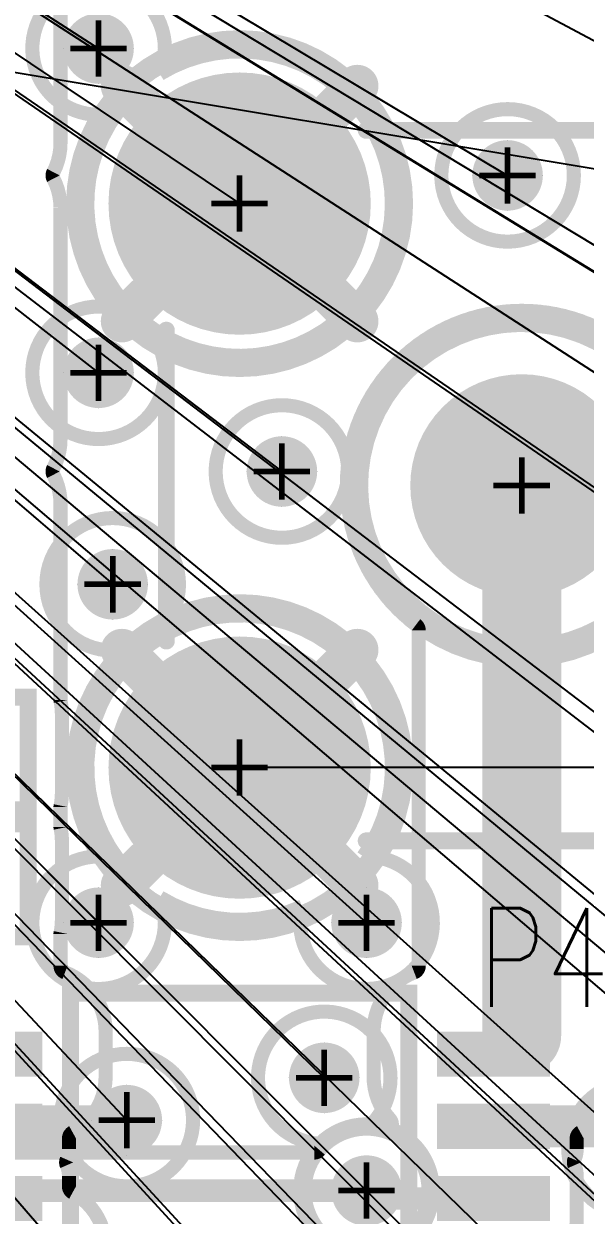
# Model space of a CAD drawing. Extents: x -1.33 to 3.2, y -3.63 to 2.02.
# Drawn here: x 1.1285 to 1.3275, y 0.6763 to 1.0987 of the extents above; entities that cross this region are included whole.
import ezdxf
from ezdxf.enums import TextEntityAlignment as Align

# ---------------------------------------------------------------- set-up
doc = ezdxf.new("R2010")
doc.units = 0
for name, pattern in [('SIG_0', [2, 1, 1]), ('SIG_37', [2, 1, 1]), ('SIG_52', [2, 1, 1]), ('SIG_70', [2, 1, 1])]:
    doc.linetypes.add(name, pattern=pattern)
for name, color, linetype in [('ATTRIBUTE_123', 255, 'CONTINUOUS'), ('DRIL_NPLTE_THRU_01', 16, 'CONTINUOUS'), ('DRIL_NPLTE_THRU_02', 106, 'CONTINUOUS'), ('DRIL_NPLTE_THRU_03', 255, 'CONTINUOUS'), ('DRIL_NPLTE_THRU_04', 176, 'CONTINUOUS'), ('DRIL_PLTE_THRU_01', 16, 'CONTINUOUS'), ('DRIL_PLTE_THRU_02', 106, 'CONTINUOUS'), ('DRIL_PLTE_THRU_03', 255, 'CONTINUOUS'), ('DRIL_PLTE_THRU_04', 176, 'CONTINUOUS'), ('DRIL_SYMBOL', 254, 'CONTINUOUS'), ('LINK_00', 254, 'CONTINUOUS'), ('PADS_BOT', 5, 'CONTINUOUS'), ('PADS_INNER', 1, 'CONTINUOUS'), ('PADS_TOP', 1, 'CONTINUOUS'), ('PART_NAME_123', 255, 'CONTINUOUS'), ('PART_TOP_2DLINE_123', 255, 'CONTINUOUS'), ('POUR_PADTHERM_01', 1, 'CONTINUOUS'), ('POUR_PADTHERM_02', 112, 'CONTINUOUS'), ('POUR_PADTHERM_04', 5, 'CONTINUOUS'), ('POUR_VIATHERM_01', 1, 'CONTINUOUS'), ('POUR_VIATHERM_02', 112, 'CONTINUOUS'), ('POUR_VIATHERM_04', 5, 'CONTINUOUS'), ('POUR_VOID_01', 1, 'CONTINUOUS'), ('POUR_VOID_02', 112, 'CONTINUOUS'), ('POUR_VOID_03', 222, 'CONTINUOUS'), ('POUR_VOID_04', 5, 'CONTINUOUS'), ('TRACE_01', 1, 'CONTINUOUS'), ('TRACE_04', 5, 'CONTINUOUS'), ('VIAPTS', 34, 'CONTINUOUS')]:
    doc.layers.add(name, color=color, linetype=linetype)
doc.styles.add('W0$005', font='simplex', dxfattribs={"width": 0.75})

# ---------------------------------------------------------------- blocks, each defined once
blk = doc.blocks.new('POUR_VOID_731')
at = {"layer": 'POUR_VOID_01', "const_width": 0.005}
blk.add_lwpolyline([(-15.791, -17.065, 1), (-15.679, -17.065, 1)], format="xyb", close=True, dxfattribs=at)
blk = doc.blocks.new('POUR_VOID_730')
at = {"layer": 'POUR_VOID_01', "const_width": 0.005}
blk.add_lwpolyline([(-15.7985, -16.79397), (-15.7985, -16.8155), (-15.7985, -16.8295), (-15.7985, -16.8435, -0.12007), (-15.80102, -16.85385, 0.243655), (-15.80102, -16.85615, -0.12007), (-15.7985, -16.8665), (-15.7985, -16.8805), (-15.7985, -16.8945), (-15.7985, -16.9205), (-15.7985, -16.9345), (-15.7985, -16.9485, -0.12007), (-15.80102, -16.95885, 0.243655), (-15.80102, -16.96115, -0.12007), (-15.7985, -16.9715), (-15.7985, -16.9855), (-15.7985, -16.9995), (-15.7985, -17.04103, 0.050124), (-15.79845, -17.04152, -0.050126), (-15.798, -17.046), (-15.798, -17.074, -0.050126), (-15.79845, -17.07848, 0.050124), (-15.7985, -17.07897), (-15.7985, -17.08603, 0.050124), (-15.79845, -17.08652, -0.050126), (-15.798, -17.091), (-15.798, -17.119, -0.050126), (-15.79845, -17.12348, 0.050124), (-15.7985, -17.12397), (-15.7985, -17.13528, 0.310029), (-15.7969, -17.13761, -0.310027), (-15.7825, -17.1586), (-15.7825, -17.1746, -0.274105), (-15.7942, -17.19434, 0.274107), (-15.7955, -17.19653), (-15.7955, -17.2002, -0.103242), (-15.79629, -17.204, 0.208707), (-15.79629, -17.206, -0.103242), (-15.7955, -17.2098), (-15.7955, -17.21347, 0.274107), (-15.7942, -17.21566, -0.274105), (-15.7825, -17.2354)], format="xyb", dxfattribs=at)
blk = doc.blocks.new('POUR_VOID_686')
at = {"layer": 'POUR_VOID_01', "const_width": 0.005}
blk.add_lwpolyline([(-15.791, -16.865, 1), (-15.679, -16.865, 1)], format="xyb", close=True, dxfattribs=at)
blk = doc.blocks.new('POUR_VOID_682')
at = {"layer": 'POUR_VOID_01', "const_width": 0.005}
for points in [[(-15.60266, -17.17726, -0.242484), (-15.6142, -17.19434, 0.274107), (-15.6155, -17.19653), (-15.6155, -17.2002, -0.103242), (-15.61629, -17.204, 0.208707), (-15.61629, -17.206, -0.103242), (-15.6155, -17.2098), (-15.6155, -17.2258, -0.103242), (-15.61629, -17.2296, 0.208707)], [(-15.67833, -17.23365, -1.529916), (-15.6842, -17.19378, 0.749377), (-15.68169, -17.18969, -0.185853), (-15.6875, -17.1746), (-15.6875, -17.1586, -0.310027), (-15.6731, -17.13761, 0.310029), (-15.6715, -17.13528), (-15.6715, -17.01637, 0.234531), (-15.67249, -17.01438, -2.97111), (-15.59751, -17.01438, 0.234531)]]:
    blk.add_lwpolyline(points, format="xyb", dxfattribs=at)
blk = doc.blocks.new('POUR_OUTLINE_677')
for name in ['POUR_VOID_730', 'POUR_VOID_686', 'POUR_VOID_682', 'POUR_VOID_731']:
    blk.add_blockref(name, (0, 0))
blk = doc.blocks.new('POUR_PADTHERM_737')
at = {"layer": 'POUR_PADTHERM_01', "const_width": 0.0075}
for points in [[(-15.77725, -17.02805), (-15.77053, -17.03477, 1), (-15.76523, -17.02947), (-15.77195, -17.02275, 1), (-15.77725, -17.02805)], [(-15.69805, -17.02275), (-15.70477, -17.02947, 1), (-15.69947, -17.03477), (-15.69275, -17.02805, 1), (-15.69805, -17.02275)], [(-15.77195, -17.10725), (-15.76523, -17.10053, 1), (-15.77053, -17.09523), (-15.77725, -17.10195, 1), (-15.77195, -17.10725)], [(-15.69275, -17.10195), (-15.69947, -17.09523, 1), (-15.70477, -17.10053), (-15.69805, -17.10725, 1), (-15.69275, -17.10195)]]:
    blk.add_lwpolyline(points, format="xyb", dxfattribs=at)
blk = doc.blocks.new('POUR_VIATHERM_1148')
at = {"layer": 'POUR_VIATHERM_01'}
for points in [[(-15.785, -16.7975), (-15.785, -16.7975)], [(-15.7975, -16.81), (-15.7975, -16.81)], [(-15.7725, -16.81), (-15.7725, -16.81)], [(-15.785, -16.8225), (-15.785, -16.8225)]]:
    blk.add_lwpolyline(points, dxfattribs=at)
blk = doc.blocks.new('POUR_VIATHERM_1231')
at = {"layer": 'POUR_VIATHERM_01'}
for points in [[(-15.64, -16.8425), (-15.64, -16.8425)], [(-15.6525, -16.855), (-15.6525, -16.855)], [(-15.6275, -16.855), (-15.6275, -16.855)], [(-15.64, -16.8675), (-15.64, -16.8675)]]:
    blk.add_lwpolyline(points, dxfattribs=at)
blk = doc.blocks.new('POUR_VIATHERM_1236')
at = {"layer": 'POUR_VIATHERM_01'}
for points in [[(-15.72, -16.9475), (-15.72, -16.9475)], [(-15.7325, -16.96), (-15.7325, -16.96)], [(-15.7075, -16.96), (-15.7075, -16.96)], [(-15.72, -16.9725), (-15.72, -16.9725)]]:
    blk.add_lwpolyline(points, dxfattribs=at)
blk = doc.blocks.new('POUR_VIATHERM_1247')
at = {"layer": 'POUR_VIATHERM_01'}
for points in [[(-15.775, -17.1775), (-15.775, -17.1775)], [(-15.7875, -17.19), (-15.7875, -17.19)], [(-15.7625, -17.19), (-15.7625, -17.19)], [(-15.775, -17.2025), (-15.775, -17.2025)]]:
    blk.add_lwpolyline(points, dxfattribs=at)
blk = doc.blocks.new('POUR_VIATHERM_1331')
at = {"layer": 'POUR_VIATHERM_01'}
for points in [[(-15.69, -17.1075), (-15.69, -17.1075)], [(-15.7025, -17.12), (-15.7025, -17.12)], [(-15.6775, -17.12), (-15.6775, -17.12)], [(-15.69, -17.1325), (-15.69, -17.1325)]]:
    blk.add_lwpolyline(points, dxfattribs=at)
blk = doc.blocks.new('POUR_VIATHERM_1332')
at = {"layer": 'POUR_VIATHERM_01'}
for points in [[(-15.785, -17.1075), (-15.785, -17.1075)], [(-15.7975, -17.12), (-15.7975, -17.12)], [(-15.7725, -17.12), (-15.7725, -17.12)], [(-15.785, -17.1325), (-15.785, -17.1325)]]:
    blk.add_lwpolyline(points, dxfattribs=at)
blk = doc.blocks.new('POUR_VIATHERM_1334')
at = {"layer": 'POUR_VIATHERM_01'}
for points in [[(-15.705, -17.1625), (-15.705, -17.1625)], [(-15.7175, -17.175), (-15.7175, -17.175)], [(-15.6925, -17.175), (-15.6925, -17.175)], [(-15.705, -17.1875), (-15.705, -17.1875)]]:
    blk.add_lwpolyline(points, dxfattribs=at)
blk = doc.blocks.new('POUR_VIATHERM_1337')
at = {"layer": 'POUR_VIATHERM_01'}
for points in [[(-15.785, -16.9125), (-15.785, -16.9125)], [(-15.7975, -16.925), (-15.7975, -16.925)], [(-15.7725, -16.925), (-15.7725, -16.925)], [(-15.785, -16.9375), (-15.785, -16.9375)]]:
    blk.add_lwpolyline(points, dxfattribs=at)
blk = doc.blocks.new('POUR_VIATHERM_1338')
at = {"layer": 'POUR_VIATHERM_01'}
for points in [[(-15.78, -16.9875), (-15.78, -16.9875)], [(-15.7925, -17), (-15.7925, -17)], [(-15.7675, -17), (-15.7675, -17)], [(-15.78, -17.0125), (-15.78, -17.0125)]]:
    blk.add_lwpolyline(points, dxfattribs=at)
blk = doc.blocks.new('POUR_PADTHERM_1371')
at = {"layer": 'POUR_PADTHERM_01', "const_width": 0.0075}
for points in [[(-15.77725, -16.82805), (-15.77053, -16.83477, 1), (-15.76523, -16.82947), (-15.77195, -16.82275, 1), (-15.77725, -16.82805)], [(-15.69805, -16.82275), (-15.70477, -16.82947, 1), (-15.69947, -16.83477), (-15.69275, -16.82805, 1), (-15.69805, -16.82275)], [(-15.77195, -16.90725), (-15.76523, -16.90053, 1), (-15.77053, -16.89523), (-15.77725, -16.90195, 1), (-15.77195, -16.90725)], [(-15.69275, -16.90195), (-15.69947, -16.89523, 1), (-15.70477, -16.90053), (-15.69805, -16.90725, 1), (-15.69275, -16.90195)]]:
    blk.add_lwpolyline(points, format="xyb", dxfattribs=at)
blk = doc.blocks.new('POUR_HEADER_0')
for name in ['POUR_OUTLINE_677', 'POUR_VIATHERM_1148', 'POUR_PADTHERM_1371', 'POUR_VIATHERM_1231', 'POUR_VIATHERM_1337', 'POUR_VIATHERM_1236', 'POUR_VIATHERM_1338', 'POUR_PADTHERM_737', 'POUR_VIATHERM_1332', 'POUR_VIATHERM_1331', 'POUR_VIATHERM_1334', 'POUR_VIATHERM_1247']:
    blk.add_blockref(name, (18, 18))
blk = doc.blocks.new('POUR_VOID_18')
at = {"layer": 'POUR_VOID_04', "const_width": 0.005}
blk.add_lwpolyline([(-15.791, -16.865, 1), (-15.679, -16.865, 1)], format="xyb", close=True, dxfattribs=at)
blk = doc.blocks.new('POUR_VOID_14')
at = {"layer": 'POUR_VOID_04', "const_width": 0.005}
blk.add_lwpolyline([(-15.697, -16.965, 1), (-15.573, -16.965, 1)], format="xyb", close=True, dxfattribs=at)
blk = doc.blocks.new('POUR_VOID_13')
at = {"layer": 'POUR_VOID_04', "const_width": 0.005}
blk.add_lwpolyline([(-15.791, -17.065, 1), (-15.679, -17.065, 1)], format="xyb", close=True, dxfattribs=at)
blk = doc.blocks.new('POUR_VOID_12')
at = {"layer": 'POUR_VOID_04', "const_width": 0.005}
blk.add_lwpolyline([(-16.22645, -16.8465), (-16.075, -16.8465, -0.198912), (-16.06545, -16.85045), (-15.93045, -16.98545, -0.198912), (-15.9265, -16.995), (-15.9265, -17.15337, 0.198912), (-15.92577, -17.15514), (-15.91014, -17.17077, 0.198912), (-15.90837, -17.1715), (-15.86, -17.1715, -0.198912), (-15.85045, -17.17545), (-15.82514, -17.20077, 0.198912), (-15.82337, -17.2015), (-15.70855, -17.2015, 0.218159), (-15.70666, -17.20063, -2.690856), (-15.70666, -17.22937, 0.218159)], format="xyb", dxfattribs=at)
blk = doc.blocks.new('POUR_OUTLINE_4')
for name in ['POUR_VOID_12', 'POUR_VOID_18', 'POUR_VOID_14', 'POUR_VOID_13']:
    blk.add_blockref(name, (0, 0))
blk = doc.blocks.new('POUR_PADTHERM_66')
at = {"layer": 'POUR_PADTHERM_04', "const_width": 0.0075}
for points in [[(-15.77725, -17.02805), (-15.77053, -17.03477, 1), (-15.76523, -17.02947), (-15.77195, -17.02275, 1), (-15.77725, -17.02805)], [(-15.69805, -17.02275), (-15.70477, -17.02947, 1), (-15.69947, -17.03477), (-15.69275, -17.02805, 1), (-15.69805, -17.02275)], [(-15.77195, -17.10725), (-15.76523, -17.10053, 1), (-15.77053, -17.09523), (-15.77725, -17.10195, 1), (-15.77195, -17.10725)], [(-15.69275, -17.10195), (-15.69947, -17.09523, 1), (-15.70477, -17.10053), (-15.69805, -17.10725, 1), (-15.69275, -17.10195)]]:
    blk.add_lwpolyline(points, format="xyb", dxfattribs=at)
blk = doc.blocks.new('POUR_VIATHERM_436')
at = {"layer": 'POUR_VIATHERM_04'}
for points in [[(-15.785, -16.7975), (-15.785, -16.7975)], [(-15.7975, -16.81), (-15.7975, -16.81)], [(-15.7725, -16.81), (-15.7725, -16.81)], [(-15.785, -16.8225), (-15.785, -16.8225)]]:
    blk.add_lwpolyline(points, dxfattribs=at)
blk = doc.blocks.new('POUR_VIATHERM_519')
at = {"layer": 'POUR_VIATHERM_04'}
for points in [[(-15.64, -16.8425), (-15.64, -16.8425)], [(-15.6525, -16.855), (-15.6525, -16.855)], [(-15.6275, -16.855), (-15.6275, -16.855)], [(-15.64, -16.8675), (-15.64, -16.8675)]]:
    blk.add_lwpolyline(points, dxfattribs=at)
blk = doc.blocks.new('POUR_VIATHERM_524')
at = {"layer": 'POUR_VIATHERM_04'}
for points in [[(-15.72, -16.9475), (-15.72, -16.9475)], [(-15.7325, -16.96), (-15.7325, -16.96)], [(-15.7075, -16.96), (-15.7075, -16.96)], [(-15.72, -16.9725), (-15.72, -16.9725)]]:
    blk.add_lwpolyline(points, dxfattribs=at)
blk = doc.blocks.new('POUR_VIATHERM_534')
at = {"layer": 'POUR_VIATHERM_04'}
for points in [[(-15.775, -17.1775), (-15.775, -17.1775)], [(-15.7875, -17.19), (-15.7875, -17.19)], [(-15.7625, -17.19), (-15.7625, -17.19)], [(-15.775, -17.2025), (-15.775, -17.2025)]]:
    blk.add_lwpolyline(points, dxfattribs=at)
blk = doc.blocks.new('POUR_VIATHERM_618')
at = {"layer": 'POUR_VIATHERM_04'}
for points in [[(-15.69, -17.1075), (-15.69, -17.1075)], [(-15.7025, -17.12), (-15.7025, -17.12)], [(-15.6775, -17.12), (-15.6775, -17.12)], [(-15.69, -17.1325), (-15.69, -17.1325)]]:
    blk.add_lwpolyline(points, dxfattribs=at)
blk = doc.blocks.new('POUR_VIATHERM_619')
at = {"layer": 'POUR_VIATHERM_04'}
for points in [[(-15.785, -17.1075), (-15.785, -17.1075)], [(-15.7975, -17.12), (-15.7975, -17.12)], [(-15.7725, -17.12), (-15.7725, -17.12)], [(-15.785, -17.1325), (-15.785, -17.1325)]]:
    blk.add_lwpolyline(points, dxfattribs=at)
blk = doc.blocks.new('POUR_VIATHERM_621')
at = {"layer": 'POUR_VIATHERM_04'}
for points in [[(-15.705, -17.1625), (-15.705, -17.1625)], [(-15.7175, -17.175), (-15.7175, -17.175)], [(-15.6925, -17.175), (-15.6925, -17.175)], [(-15.705, -17.1875), (-15.705, -17.1875)]]:
    blk.add_lwpolyline(points, dxfattribs=at)
blk = doc.blocks.new('POUR_VIATHERM_624')
at = {"layer": 'POUR_VIATHERM_04'}
for points in [[(-15.785, -16.9125), (-15.785, -16.9125)], [(-15.7975, -16.925), (-15.7975, -16.925)], [(-15.7725, -16.925), (-15.7725, -16.925)], [(-15.785, -16.9375), (-15.785, -16.9375)]]:
    blk.add_lwpolyline(points, dxfattribs=at)
blk = doc.blocks.new('POUR_VIATHERM_625')
at = {"layer": 'POUR_VIATHERM_04'}
for points in [[(-15.78, -16.9875), (-15.78, -16.9875)], [(-15.7925, -17), (-15.7925, -17)], [(-15.7675, -17), (-15.7675, -17)], [(-15.78, -17.0125), (-15.78, -17.0125)]]:
    blk.add_lwpolyline(points, dxfattribs=at)
blk = doc.blocks.new('POUR_PADTHERM_657')
at = {"layer": 'POUR_PADTHERM_04', "const_width": 0.0075}
for points in [[(-15.77725, -16.82805), (-15.77053, -16.83477, 1), (-15.76523, -16.82947), (-15.77195, -16.82275, 1), (-15.77725, -16.82805)], [(-15.69805, -16.82275), (-15.70477, -16.82947, 1), (-15.69947, -16.83477), (-15.69275, -16.82805, 1), (-15.69805, -16.82275)], [(-15.77195, -16.90725), (-15.76523, -16.90053, 1), (-15.77053, -16.89523), (-15.77725, -16.90195, 1), (-15.77195, -16.90725)], [(-15.69275, -16.90195), (-15.69947, -16.89523, 1), (-15.70477, -16.90053), (-15.69805, -16.90725, 1), (-15.69275, -16.90195)]]:
    blk.add_lwpolyline(points, format="xyb", dxfattribs=at)
blk = doc.blocks.new('POUR_HEADER_1')
for name in ['POUR_OUTLINE_4', 'POUR_VIATHERM_436', 'POUR_PADTHERM_657', 'POUR_VIATHERM_519', 'POUR_VIATHERM_624', 'POUR_VIATHERM_524', 'POUR_VIATHERM_625', 'POUR_PADTHERM_66', 'POUR_VIATHERM_619', 'POUR_VIATHERM_618', 'POUR_VIATHERM_621', 'POUR_VIATHERM_534']:
    blk.add_blockref(name, (18, 18))
blk = doc.blocks.new('POUR_VOID_1932')
at = {"layer": 'POUR_VOID_02', "const_width": 0.005}
blk.add_lwpolyline([(-15.794, -16.865, 1), (-15.676, -16.865, 1)], format="xyb", close=True, dxfattribs=at)
blk = doc.blocks.new('POUR_VOID_1929')
at = {"layer": 'POUR_VOID_02', "const_width": 0.005}
blk.add_lwpolyline([(-15.692, -16.965, 1), (-15.578, -16.965, 1)], format="xyb", close=True, dxfattribs=at)
blk = doc.blocks.new('POUR_VOID_1928')
at = {"layer": 'POUR_VOID_02', "const_width": 0.005}
blk.add_lwpolyline([(-15.794, -17.065, 1), (-15.676, -17.065, 1)], format="xyb", close=True, dxfattribs=at)
blk = doc.blocks.new('POUR_VOID_1927')
at = {"layer": 'POUR_VOID_02', "const_width": 0.005}
blk.add_lwpolyline([(-15.7135, -17.215, 1), (-15.6665, -17.215, 1)], format="xyb", close=True, dxfattribs=at)
blk = doc.blocks.new('POUR_OUTLINE_1921')
for name in ['POUR_VOID_1932', 'POUR_VOID_1929', 'POUR_VOID_1928', 'POUR_VOID_1927']:
    blk.add_blockref(name, (0, 0))
blk = doc.blocks.new('POUR_PADTHERM_2003')
at = {"layer": 'POUR_PADTHERM_02', "const_width": 0.0075}
for points in [[(-15.77937, -17.02593), (-15.77053, -17.03477, 1), (-15.76523, -17.02947), (-15.77407, -17.02063, 1), (-15.77937, -17.02593)], [(-15.69593, -17.02063), (-15.70477, -17.02947, 1), (-15.69947, -17.03477), (-15.69063, -17.02593, 1), (-15.69593, -17.02063)], [(-15.77407, -17.10937), (-15.76523, -17.10053, 1), (-15.77053, -17.09523), (-15.77937, -17.10407, 1), (-15.77407, -17.10937)], [(-15.69063, -17.10407), (-15.69947, -17.09523, 1), (-15.70477, -17.10053), (-15.69593, -17.10937, 1), (-15.69063, -17.10407)]]:
    blk.add_lwpolyline(points, format="xyb", dxfattribs=at)
blk = doc.blocks.new('POUR_VIATHERM_2375')
at = {"layer": 'POUR_VIATHERM_02'}
for points in [[(-15.785, -16.7975), (-15.785, -16.7975)], [(-15.7975, -16.81), (-15.7975, -16.81)], [(-15.7725, -16.81), (-15.7725, -16.81)], [(-15.785, -16.8225), (-15.785, -16.8225)]]:
    blk.add_lwpolyline(points, dxfattribs=at)
blk = doc.blocks.new('POUR_VIATHERM_2458')
at = {"layer": 'POUR_VIATHERM_02'}
for points in [[(-15.64, -16.8425), (-15.64, -16.8425)], [(-15.6525, -16.855), (-15.6525, -16.855)], [(-15.6275, -16.855), (-15.6275, -16.855)], [(-15.64, -16.8675), (-15.64, -16.8675)]]:
    blk.add_lwpolyline(points, dxfattribs=at)
blk = doc.blocks.new('POUR_VIATHERM_2463')
at = {"layer": 'POUR_VIATHERM_02'}
for points in [[(-15.72, -16.9475), (-15.72, -16.9475)], [(-15.7325, -16.96), (-15.7325, -16.96)], [(-15.7075, -16.96), (-15.7075, -16.96)], [(-15.72, -16.9725), (-15.72, -16.9725)]]:
    blk.add_lwpolyline(points, dxfattribs=at)
blk = doc.blocks.new('POUR_VIATHERM_2473')
at = {"layer": 'POUR_VIATHERM_02'}
for points in [[(-15.775, -17.1775), (-15.775, -17.1775)], [(-15.7875, -17.19), (-15.7875, -17.19)], [(-15.7625, -17.19), (-15.7625, -17.19)], [(-15.775, -17.2025), (-15.775, -17.2025)]]:
    blk.add_lwpolyline(points, dxfattribs=at)
blk = doc.blocks.new('POUR_VIATHERM_2557')
at = {"layer": 'POUR_VIATHERM_02'}
for points in [[(-15.69, -17.1075), (-15.69, -17.1075)], [(-15.7025, -17.12), (-15.7025, -17.12)], [(-15.6775, -17.12), (-15.6775, -17.12)], [(-15.69, -17.1325), (-15.69, -17.1325)]]:
    blk.add_lwpolyline(points, dxfattribs=at)
blk = doc.blocks.new('POUR_VIATHERM_2558')
at = {"layer": 'POUR_VIATHERM_02'}
for points in [[(-15.785, -17.1075), (-15.785, -17.1075)], [(-15.7975, -17.12), (-15.7975, -17.12)], [(-15.7725, -17.12), (-15.7725, -17.12)], [(-15.785, -17.1325), (-15.785, -17.1325)]]:
    blk.add_lwpolyline(points, dxfattribs=at)
blk = doc.blocks.new('POUR_VIATHERM_2560')
at = {"layer": 'POUR_VIATHERM_02'}
for points in [[(-15.705, -17.1625), (-15.705, -17.1625)], [(-15.7175, -17.175), (-15.7175, -17.175)], [(-15.6925, -17.175), (-15.6925, -17.175)], [(-15.705, -17.1875), (-15.705, -17.1875)]]:
    blk.add_lwpolyline(points, dxfattribs=at)
blk = doc.blocks.new('POUR_VIATHERM_2563')
at = {"layer": 'POUR_VIATHERM_02'}
for points in [[(-15.785, -16.9125), (-15.785, -16.9125)], [(-15.7975, -16.925), (-15.7975, -16.925)], [(-15.7725, -16.925), (-15.7725, -16.925)], [(-15.785, -16.9375), (-15.785, -16.9375)]]:
    blk.add_lwpolyline(points, dxfattribs=at)
blk = doc.blocks.new('POUR_VIATHERM_2564')
at = {"layer": 'POUR_VIATHERM_02'}
for points in [[(-15.78, -16.9875), (-15.78, -16.9875)], [(-15.7925, -17), (-15.7925, -17)], [(-15.7675, -17), (-15.7675, -17)], [(-15.78, -17.0125), (-15.78, -17.0125)]]:
    blk.add_lwpolyline(points, dxfattribs=at)
blk = doc.blocks.new('POUR_PADTHERM_2595')
at = {"layer": 'POUR_PADTHERM_02', "const_width": 0.0075}
for points in [[(-15.77937, -16.82593), (-15.77053, -16.83477, 1), (-15.76523, -16.82947), (-15.77407, -16.82063, 1), (-15.77937, -16.82593)], [(-15.69593, -16.82063), (-15.70477, -16.82947, 1), (-15.69947, -16.83477), (-15.69063, -16.82593, 1), (-15.69593, -16.82063)], [(-15.77407, -16.90937), (-15.76523, -16.90053, 1), (-15.77053, -16.89523), (-15.77937, -16.90407, 1), (-15.77407, -16.90937)], [(-15.69063, -16.90407), (-15.69947, -16.89523, 1), (-15.70477, -16.90053), (-15.69593, -16.90937, 1), (-15.69063, -16.90407)]]:
    blk.add_lwpolyline(points, format="xyb", dxfattribs=at)
blk = doc.blocks.new('POUR_HEADER_2')
for name in ['POUR_OUTLINE_1921', 'POUR_VIATHERM_2375', 'POUR_PADTHERM_2595', 'POUR_VIATHERM_2458', 'POUR_VIATHERM_2563', 'POUR_VIATHERM_2463', 'POUR_VIATHERM_2564', 'POUR_PADTHERM_2003', 'POUR_VIATHERM_2558', 'POUR_VIATHERM_2557', 'POUR_VIATHERM_2560', 'POUR_VIATHERM_2473']:
    blk.add_blockref(name, (18, 18))
blk = doc.blocks.new('POUR_VOID_1889')
at = {"layer": 'POUR_VOID_03', "const_width": 0.005}
blk.add_lwpolyline([(-15.7985, -17.19, 1), (-15.7515, -17.19, 1)], format="xyb", close=True, dxfattribs=at)
blk = doc.blocks.new('POUR_VOID_1432')
at = {"layer": 'POUR_VOID_03', "const_width": 0.005}
blk.add_lwpolyline([(-15.76329, -16.81901, -10.702889), (-15.7781, -16.83246, -4.474956)], format="xyb", close=True, dxfattribs=at)
blk = doc.blocks.new('POUR_VOID_1431')
at = {"layer": 'POUR_VOID_03', "const_width": 0.005}
blk.add_lwpolyline([(-15.8085, -16.925, 1), (-15.7615, -16.925, 1)], format="xyb", close=True, dxfattribs=at)
blk = doc.blocks.new('POUR_VOID_1430')
at = {"layer": 'POUR_VOID_03', "const_width": 0.005}
blk.add_lwpolyline([(-15.8035, -17, 1), (-15.7565, -17, 1)], format="xyb", close=True, dxfattribs=at)
blk = doc.blocks.new('POUR_VOID_1429')
at = {"layer": 'POUR_VOID_03', "const_width": 0.005}
blk.add_lwpolyline([(-15.7435, -16.96, 1), (-15.6965, -16.96, 1)], format="xyb", close=True, dxfattribs=at)
blk = doc.blocks.new('POUR_VOID_1418')
at = {"layer": 'POUR_VOID_03', "const_width": 0.005}
blk.add_lwpolyline([(-15.6635, -16.855, 1), (-15.6165, -16.855, 1)], format="xyb", close=True, dxfattribs=at)
blk = doc.blocks.new('POUR_VOID_1416')
at = {"layer": 'POUR_VOID_03', "const_width": 0.005}
blk.add_lwpolyline([(-15.53349, -16.95053, -10.155429), (-15.53151, -16.95947, -0.911841), (-15.578, -16.96482, -33.713951), (-15.57842, -16.95808, -0.778019)], format="xyb", close=True, dxfattribs=at)
blk = doc.blocks.new('POUR_VOID_1415')
at = {"layer": 'POUR_VOID_03', "const_width": 0.005}
blk.add_lwpolyline([(-15.69116, -17.09653, -3.036062), (-15.71278, -17.11422, -0.248861), (-15.76329, -17.11099, -4.474956), (-15.7781, -17.09754, -1.979084)], format="xyb", close=True, dxfattribs=at)
blk = doc.blocks.new('POUR_VOID_1414')
at = {"layer": 'POUR_VOID_03', "const_width": 0.005}
blk.add_lwpolyline([(-15.68833, -17.19156, -0.662167), (-15.67432, -17.2325, -2.614026), (-15.70568, -17.2325, -0.429286), (-15.70667, -17.19844, -4.578289)], format="xyb", close=True, dxfattribs=at)
blk = doc.blocks.new('POUR_VOID_1403')
at = {"layer": 'POUR_VOID_03', "const_width": 0.005}
blk.add_lwpolyline([(-15.6185, -17.2, 1), (-15.5715, -17.2, 1)], format="xyb", close=True, dxfattribs=at)
blk = doc.blocks.new('POUR_OUTLINE_1392')
for name in ['POUR_VOID_1432', 'POUR_VOID_1418', 'POUR_VOID_1431', 'POUR_VOID_1416', 'POUR_VOID_1429', 'POUR_VOID_1430', 'POUR_VOID_1415', 'POUR_VOID_1414', 'POUR_VOID_1889', 'POUR_VOID_1403']:
    blk.add_blockref(name, (0, 0))
blk = doc.blocks.new('POUR_HEADER_3')
blk.add_blockref('POUR_OUTLINE_1392', (18, 15.915))
blk = doc.blocks.new('SMOOTH_0$006')
at = {"const_width": 0.003}
blk.add_lwpolyline([(-0.0015, 0, 1), (0.0015, 0, 1)], format="xyb", close=True, dxfattribs=at)
blk = doc.blocks.new('PART_BODY_TOP_24')
at = {"layer": 'PART_TOP_2DLINE_123', "const_width": 0.006}
blk.add_lwpolyline([(-0.05, -0.02), (0.05, -0.02), (0.05, 0.02), (-0.05, 0.02)], close=True, dxfattribs=at)
at = {"layer": 'PART_TOP_2DLINE_123'}
for p in [(-0.05, 0.02), (0.05, 0.02), (-0.05, -0.02), (0.05, -0.02)]:
    blk.add_blockref('SMOOTH_0$006', p, dxfattribs=at)
blk = doc.blocks.new('DRIL_HOLE_0')
blk.add_lwpolyline([(0, 0, 1), (0, 0, 1)], format="xyb", close=True)
blk = doc.blocks.new('PAD_10')
blk.add_lwpolyline([(0, 0, 1), (0, 0, 1)], format="xyb", close=True)
blk = doc.blocks.new('PAD_12')
at = {"const_width": 0.028}
blk.add_lwpolyline([(-0.014, 0), (0.014, 0)], dxfattribs=at)
blk = doc.blocks.new('STK_TOP_8')
at = {"layer": 'DRIL_PLTE_THRU_01'}
blk.add_blockref('DRIL_HOLE_0', (0, 0), dxfattribs=at)
at = {"layer": 'DRIL_PLTE_THRU_02'}
blk.add_blockref('DRIL_HOLE_0', (0, 0), dxfattribs=at)
at = {"layer": 'DRIL_PLTE_THRU_03'}
blk.add_blockref('DRIL_HOLE_0', (0, 0), dxfattribs=at)
at = {"layer": 'DRIL_PLTE_THRU_04'}
blk.add_blockref('DRIL_HOLE_0', (0, 0), dxfattribs=at)
at = {"layer": 'PADS_BOT'}
blk.add_blockref('PAD_10', (0, 0), dxfattribs=at)
at = {"layer": 'PADS_INNER'}
blk.add_blockref('PAD_10', (0, 0), dxfattribs=at)
at = {"layer": 'PADS_TOP'}
blk.add_blockref('PAD_12', (0, 0), dxfattribs=at)
blk = doc.blocks.new('SYM_TOP_6')
for name, p in [('PART_BODY_TOP_24', (0, 0)), ('STK_TOP_8', (-0.0255, 0)), ('STK_TOP_8', (0.0255, 0))]:
    blk.add_blockref(name, p)
blk = doc.blocks.new('PART_TOP_90')
blk.add_blockref('SYM_TOP_6', (0, 0))
at = {"layer": 'PART_NAME_123', "style": 'W0$005', "width": 0.75}
blk.add_text('L10', height=0.035, dxfattribs=at).set_placement((-0.085, 0), align=Align.MIDDLE_CENTER)
blk = doc.blocks.new('PART_TOP_104')
blk.add_blockref('SYM_TOP_6', (0, 0))
at = {"layer": 'PART_NAME_123', "style": 'W0$005', "width": 0.75}
blk.add_text('L4', height=0.035, dxfattribs=at).set_placement((-0.035, 0.05), align=Align.MIDDLE_CENTER)
blk = doc.blocks.new('PART_BODY_TOP_29')
at = {"layer": 'PART_TOP_2DLINE_123', "const_width": 0.006}
blk.add_lwpolyline([(-0.06, -0.06), (-0.06, 0.06), (0.06, 0.06), (0.06, -0.06)], close=True, dxfattribs=at)
at = {"layer": 'PART_TOP_2DLINE_123'}
for p in [(-0.06, 0.06), (0.06, 0.06), (-0.06, -0.06), (0.06, -0.06)]:
    blk.add_blockref('SMOOTH_0$006', p, dxfattribs=at)
blk = doc.blocks.new('PAD_24')
at = {"const_width": 0.016}
blk.add_lwpolyline([(-0.02, 0), (0.02, 0)], dxfattribs=at)
blk = doc.blocks.new('STK_TOP_18')
at = {"layer": 'DRIL_NPLTE_THRU_01'}
blk.add_blockref('DRIL_HOLE_0', (0, 0), dxfattribs=at)
at = {"layer": 'DRIL_NPLTE_THRU_02'}
blk.add_blockref('DRIL_HOLE_0', (0, 0), dxfattribs=at)
at = {"layer": 'DRIL_NPLTE_THRU_03'}
blk.add_blockref('DRIL_HOLE_0', (0, 0), dxfattribs=at)
at = {"layer": 'DRIL_NPLTE_THRU_04'}
blk.add_blockref('DRIL_HOLE_0', (0, 0), dxfattribs=at)
at = {"layer": 'PADS_BOT'}
blk.add_blockref('PAD_10', (0, 0), dxfattribs=at)
at = {"layer": 'PADS_INNER'}
blk.add_blockref('PAD_10', (0, 0), dxfattribs=at)
at = {"layer": 'PADS_TOP', "rotation": 90}
blk.add_blockref('PAD_24', (0, 0), dxfattribs=at)
blk = doc.blocks.new('SYM_TOP_11')
for name, p in [('STK_TOP_18', (-0.0384, 0.09)), ('STK_TOP_18', (-0.0128, 0.09)), ('STK_TOP_18', (0.0128, 0.09)), ('STK_TOP_18', (0.0384, 0.09)), ('PART_BODY_TOP_29', (0, 0)), ('STK_TOP_18', (-0.0384, -0.09)), ('STK_TOP_18', (-0.0128, -0.09)), ('STK_TOP_18', (0.0128, -0.09)), ('STK_TOP_18', (0.0384, -0.09))]:
    blk.add_blockref(name, p)
blk = doc.blocks.new('PART_TOP_133')
blk.add_blockref('SYM_TOP_11', (0, 0))
at = {"layer": 'ATTRIBUTE_123', "style": 'W0$005', "width": 0.75}
blk.add_text('o', height=0.035, dxfattribs=at).set_placement((-0.04, -0.12), align=Align.MIDDLE_CENTER)
at = {"layer": 'PART_NAME_123', "style": 'W0$005', "width": 0.75}
blk.add_text('U7', height=0.035, rotation=-90, dxfattribs=at).set_placement((0.005, 0.145), align=Align.MIDDLE_CENTER)
blk = doc.blocks.new('PART_BODY_TOP_40')
at = {"layer": 'PART_TOP_2DLINE_123', "const_width": 0.006}
for points in [[(-0.05512, 0.12598), (0.05512, 0.12598)], [(-0.12598, -0.05512), (-0.12598, 0.05512)], [(0.12598, 0.05512), (0.12598, -0.05512)], [(0.05512, -0.12598), (-0.05512, -0.12598)]]:
    blk.add_lwpolyline(points, dxfattribs=at)
at = {"layer": 'PART_TOP_2DLINE_123'}
for p in [(-0.05512, 0.12598), (0.05512, 0.12598), (-0.12598, 0.05512), (0.12598, 0.05512), (-0.12598, -0.05512), (0.12598, -0.05512), (-0.05512, -0.12598), (0.05512, -0.12598)]:
    blk.add_blockref('SMOOTH_0$006', p, dxfattribs=at)
blk = doc.blocks.new('DRIL_SYMBOL_0$059')
at = {"layer": 'DRIL_SYMBOL', "const_width": 0.002}
for points in [[(0, -0.01), (0, 0.01)], [(-0.01, 0), (0.01, 0)]]:
    blk.add_lwpolyline(points, dxfattribs=at)
blk = doc.blocks.new('DRIL_HOLE_0$059')
at = {"const_width": 0.0295}
blk.add_lwpolyline([(-0.01475, 0, 1), (0.01475, 0, 1)], format="xyb", close=True, dxfattribs=at)
blk.add_blockref('DRIL_SYMBOL_0$059', (0, 0))
blk = doc.blocks.new('PAD_52')
at = {"const_width": 0.0395}
blk.add_lwpolyline([(0, -0.01975, 1), (0, 0.01975, 1)], format="xyb", close=True, dxfattribs=at)
blk = doc.blocks.new('STK_TOP_12')
at = {"layer": 'DRIL_PLTE_THRU_01'}
blk.add_blockref('DRIL_HOLE_0$059', (0, 0), dxfattribs=at)
at = {"layer": 'DRIL_PLTE_THRU_02'}
blk.add_blockref('DRIL_HOLE_0$059', (0, 0), dxfattribs=at)
at = {"layer": 'DRIL_PLTE_THRU_03'}
blk.add_blockref('DRIL_HOLE_0$059', (0, 0), dxfattribs=at)
at = {"layer": 'DRIL_PLTE_THRU_04'}
blk.add_blockref('DRIL_HOLE_0$059', (0, 0), dxfattribs=at)
at = {"layer": 'PADS_BOT'}
blk.add_blockref('PAD_52', (0, 0), dxfattribs=at)
at = {"layer": 'PADS_INNER'}
blk.add_blockref('PAD_52', (0, 0), dxfattribs=at)
at = {"layer": 'PADS_TOP'}
blk.add_blockref('PAD_52', (0, 0), dxfattribs=at)
blk = doc.blocks.new('DRIL_SYMBOL_0$063')
at = {"layer": 'DRIL_SYMBOL', "const_width": 0.002}
for points in [[(0, -0.01), (0, 0.01)], [(-0.01, 0), (0.01, 0)]]:
    blk.add_lwpolyline(points, dxfattribs=at)
blk = doc.blocks.new('DRIL_HOLE_0$063')
at = {"const_width": 0.0315}
blk.add_lwpolyline([(-0.01575, 0, 1), (0.01575, 0, 1)], format="xyb", close=True, dxfattribs=at)
blk.add_blockref('DRIL_SYMBOL_0$063', (0, 0))
blk = doc.blocks.new('PAD_56')
at = {"const_width": 0.0465}
blk.add_lwpolyline([(0, -0.02325, 1), (0, 0.02325, 1)], format="xyb", close=True, dxfattribs=at)
blk = doc.blocks.new('STK_TOP_11')
at = {"layer": 'DRIL_PLTE_THRU_01'}
blk.add_blockref('DRIL_HOLE_0$063', (0, 0), dxfattribs=at)
at = {"layer": 'DRIL_PLTE_THRU_02'}
blk.add_blockref('DRIL_HOLE_0$063', (0, 0), dxfattribs=at)
at = {"layer": 'DRIL_PLTE_THRU_03'}
blk.add_blockref('DRIL_HOLE_0$063', (0, 0), dxfattribs=at)
at = {"layer": 'DRIL_PLTE_THRU_04'}
blk.add_blockref('DRIL_HOLE_0$063', (0, 0), dxfattribs=at)
at = {"layer": 'PADS_BOT'}
blk.add_blockref('PAD_56', (0, 0), dxfattribs=at)
at = {"layer": 'PADS_INNER'}
blk.add_blockref('PAD_56', (0, 0), dxfattribs=at)
at = {"layer": 'PADS_TOP'}
blk.add_blockref('PAD_56', (0, 0), dxfattribs=at)
blk = doc.blocks.new('SYM_TOP_22')
for name, p in [('STK_TOP_11', (-0.1, 0.1)), ('STK_TOP_11', (0.1, 0.1)), ('PART_BODY_TOP_40', (0, 0)), ('STK_TOP_12', (0, 0)), ('STK_TOP_11', (-0.1, -0.1)), ('STK_TOP_11', (0.1, -0.1))]:
    blk.add_blockref(name, p)
blk = doc.blocks.new('PART_TOP_155')
blk.add_blockref('SYM_TOP_22', (0, 0))
at = {"layer": 'PART_NAME_123', "style": 'W0$005', "width": 0.75}
blk.add_text('P4', height=0.035, dxfattribs=at).set_placement((0.00787, -0.16732), align=Align.MIDDLE_CENTER)
blk = doc.blocks.new('SMOOTH_0$015')
at = {"const_width": 0.0075}
blk.add_lwpolyline([(-0.00375, 0, 1), (0.00375, 0, 1)], format="xyb", close=True, dxfattribs=at)
blk = doc.blocks.new('SMOOTH_0$008')
at = {"const_width": 0.004}
blk.add_lwpolyline([(-0.002, 0, 1), (0.002, 0, 1)], format="xyb", close=True, dxfattribs=at)
blk = doc.blocks.new('SMOOTH_0$028')
at = {"const_width": 0.014}
blk.add_lwpolyline([(-0.007, 0, 1), (0.007, 0, 1)], format="xyb", close=True, dxfattribs=at)
blk = doc.blocks.new('DRIL_SYMBOL_0$012')
at = {"layer": 'DRIL_SYMBOL', "const_width": 0.002}
for points in [[(0, -0.01), (0, 0.01)], [(-0.01, 0), (0.01, 0)]]:
    blk.add_lwpolyline(points, dxfattribs=at)
blk = doc.blocks.new('DRIL_HOLE_0$012')
at = {"const_width": 0.006}
blk.add_lwpolyline([(-0.003, 0, 1), (0.003, 0, 1)], format="xyb", close=True, dxfattribs=at)
blk.add_blockref('DRIL_SYMBOL_0$012', (0, 0))
blk = doc.blocks.new('PAD_66')
at = {"const_width": 0.0125}
blk.add_lwpolyline([(0, -0.00625, 1), (0, 0.00625, 1)], format="xyb", close=True, dxfattribs=at)
blk = doc.blocks.new('STK_TOP_3')
at = {"layer": 'DRIL_PLTE_THRU_01'}
blk.add_blockref('DRIL_HOLE_0$012', (0, 0), dxfattribs=at)
at = {"layer": 'DRIL_PLTE_THRU_02'}
blk.add_blockref('DRIL_HOLE_0$012', (0, 0), dxfattribs=at)
at = {"layer": 'DRIL_PLTE_THRU_03'}
blk.add_blockref('DRIL_HOLE_0$012', (0, 0), dxfattribs=at)
at = {"layer": 'DRIL_PLTE_THRU_04'}
blk.add_blockref('DRIL_HOLE_0$012', (0, 0), dxfattribs=at)
at = {"layer": 'PADS_BOT'}
blk.add_blockref('PAD_66', (0, 0), dxfattribs=at)
at = {"layer": 'PADS_INNER'}
blk.add_blockref('PAD_66', (0, 0), dxfattribs=at)
at = {"layer": 'PADS_TOP'}
blk.add_blockref('PAD_66', (0, 0), dxfattribs=at)
blk = doc.blocks.new('SYM_TOP_1')
blk.add_blockref('STK_TOP_3', (0, 0))

msp = doc.modelspace()

# ---------------------------------------------------------------- linework, layer by layer
at = {"layer": 'LINK_00', "linetype": 'SIG_0'}
for p, q in [((0.28, 1.655), (1.155, 1.09)), ((0.28, 1.655), (1.56, 0.97)), ((0.28, 1.655), (1.56, 0.87)), ((0.28, 1.655), (1.56, 0.775)), ((0.28, 1.655), (1.56, 0.68)), ((0.28, 1.655), (1.505, 0.915)), ((0.28, 1.655), (1.56, 0.58)), ((0.28, 1.655), (1.56, 0.48)), ((0.28, 1.655), (1.49, 0.825)), ((0.28, 1.655), (1.49, 0.725)), ((0.28, 1.655), (1.41, 0.72)), ((0.28, 1.655), (1.37, 0.645)), ((0.28, 1.655), (1.385, 0.58)), ((0.28, 1.655), (1.395, 0.505)), ((0.28, 1.655), (1.475, 0.635)), ((0.28, 1.655), (1.47, 0.555)), ((0.28, 1.655), (1.56, 0.375)), ((0.28, 1.655), (1.46, 0.37)), ((0.28, 1.655), (1.48, 0.45)), ((0.28, 1.655), (1.43, 0.95)), ((0.28, 1.655), (1.385, 0.94)), ((0.28, 1.655), (1.56, 0.265)), ((0.28, 1.655), (1.3, 1.045)), ((0.28, 1.655), (1.22, 0.94)), ((0.28, 1.655), (1.165, 0.71)), ((0.28, 1.655), (1.345, 0.7)), ((0.28, 1.655), (1.25, 0.78)), ((0.28, 1.655), (1.155, 0.78)), ((0.28, 1.655), (1.355, 0.77)), ((0.28, 1.655), (1.235, 0.725)), ((0.28, 1.655), (1.25, 0.65)), ((0.28, 1.655), (1.155, 0.975)), ((0.28, 1.655), (1.16, 0.9)), ((0.28, 1.655), (1.21, 0.585)), ((0.28, 1.655), (1.205, 1.035)), ((0.535, 1.18), (1.405, 1.035)), ((1.405, 0.835), (1.205, 0.835))]:
    msp.add_line(p, q, dxfattribs=at)
at = {"layer": 'TRACE_01', "linetype": 'SIG_70'}
for points, const_width in [([(1.305, 0.74), (1.305, 0.935)], 0.028), ([(1.295, 0.7334), (1.305, 0.74)], 0.008)]:
    msp.add_lwpolyline(points, dxfattribs=dict(at, const_width=const_width))
at = {"layer": 'TRACE_01', "linetype": 'SIG_0', "const_width": 0.015}
for points in [[(1.115, 0.7078), (1.155, 0.7078), (1.165, 0.71)], [(1.345, 0.7), (1.3372, 0.7078), (1.295, 0.7078)]]:
    msp.add_lwpolyline(points, dxfattribs=at)
at = {"layer": 'TRACE_01', "linetype": 'SIG_37', "const_width": 0.008}
msp.add_lwpolyline([(1.295, 0.6822), (1.25, 0.6822), (1.25, 0.685)], dxfattribs=at)
at = {"layer": 'TRACE_04', "linetype": 'SIG_37', "const_width": 0.008}
msp.add_lwpolyline([(0.695, 1.04), (0.865, 1.04), (1, 0.905), (1, 0.74), (1.025, 0.715), (1.08, 0.715), (1.11, 0.685), (1.25, 0.685)], dxfattribs=at)

# ---------------------------------------------------------------- block references
at = {"linetype": 'SIG_0'}
for name in ['POUR_HEADER_0', 'POUR_HEADER_1', 'POUR_HEADER_2']:
    msp.add_blockref(name, (-1.06, -0.1), dxfattribs=at)
at = {"linetype": 'SIG_52'}
msp.add_blockref('POUR_HEADER_3', (-1.06, 1.985), dxfattribs=at)
for name, p in [('PART_TOP_155', (1.305, 0.935)), ('PART_TOP_104', (1.08, 0.84)), ('PART_TOP_90', (1.08, 0.795))]:
    msp.add_blockref(name, p)
at = {"rotation": 90}
msp.add_blockref('PART_TOP_133', (1.205, 0.695), dxfattribs=at)
at = {"layer": 'TRACE_01'}
for name, p in [('SMOOTH_0$028', (1.305, 0.935)), ('SMOOTH_0$028', (1.305, 0.74)), ('SMOOTH_0$008', (1.305, 0.74)), ('SMOOTH_0$008', (1.295, 0.7334)), ('SMOOTH_0$015', (1.155, 0.7078)), ('SMOOTH_0$015', (1.165, 0.71)), ('SMOOTH_0$015', (1.295, 0.7078)), ('SMOOTH_0$008', (1.25, 0.685)), ('SMOOTH_0$008', (1.25, 0.6822)), ('SMOOTH_0$008', (1.295, 0.6822))]:
    msp.add_blockref(name, p, dxfattribs=at)
at = {"layer": 'TRACE_04'}
msp.add_blockref('SMOOTH_0$008', (1.25, 0.685), dxfattribs=at)
at = {"layer": 'VIAPTS', "linetype": 'SIG_0'}
for p in [(1.155, 1.09), (1.3, 1.045), (1.155, 0.975), (1.22, 0.94), (1.16, 0.9), (1.155, 0.78), (1.25, 0.78), (1.235, 0.725), (1.165, 0.71)]:
    msp.add_blockref('SYM_TOP_1', p, dxfattribs=at)
at = {"layer": 'VIAPTS', "linetype": 'SIG_37'}
msp.add_blockref('SYM_TOP_1', (1.25, 0.685), dxfattribs=at)

doc.saveas('drawing.dxf')
